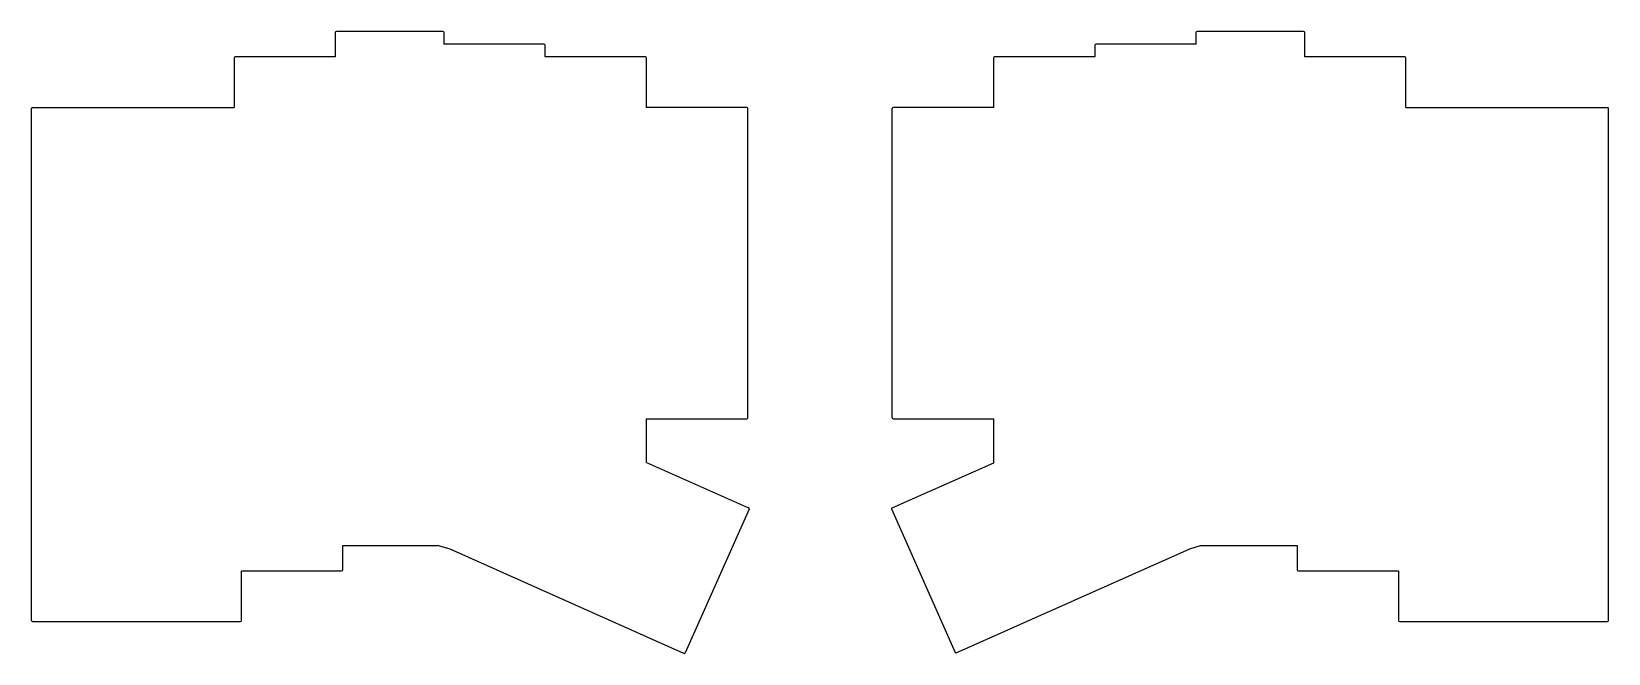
# Model space of a CAD drawing. Header units: millimetres. Extents: x 70 to 366, y -196 to -79.
import ezdxf

# ---------------------------------------------------------------- set-up
doc = ezdxf.new("R2010")
doc.units = ezdxf.units.MM

msp = doc.modelspace()

# ---------------------------------------------------------------- linework, layer by layer
at = {"linetype": 'CONTINUOUS'}
for p, q in [((126.92, -79.49), (126.92, -84.05)), ((147.18, -79.29), (127.12, -79.29)), ((147.38, -81.67), (147.38, -79.49)), ((288.85, -79.49), (288.85, -81.67)), ((309.1, -79.29), (289.05, -79.29)), ((309.3, -84.05), (309.3, -79.49)), ((166.22, -81.67), (147.38, -81.67)), ((166.43, -84.05), (166.43, -81.87)), ((269.8, -81.87), (269.8, -84.05)), ((288.85, -81.67), (270, -81.67)), ((107.88, -84.25), (107.88, -93.58)), ((126.92, -84.05), (108.08, -84.05)), ((185.28, -84.05), (166.43, -84.05)), ((185.47, -93.58), (185.47, -84.25)), ((250.75, -84.25), (250.75, -93.58)), ((269.8, -84.05), (250.95, -84.05)), ((328.15, -84.05), (309.3, -84.05)), ((328.35, -93.58), (328.35, -84.25)), ((69.78, -190.03), (69.78, -93.78)), ((69.97, -93.58), (107.88, -93.58)), ((204.32, -93.58), (185.47, -93.58)), ((204.53, -151.93), (204.53, -93.78)), ((231.7, -151.93), (231.7, -93.78)), ((250.75, -93.58), (231.9, -93.58)), ((328.35, -93.58), (366.25, -93.58)), ((366.45, -190.03), (366.45, -93.78)), ((185.47, -160.32), (185.47, -152.12)), ((185.47, -152.12), (204.32, -152.12)), ((231.9, -152.12), (250.75, -152.12)), ((250.75, -152.12), (250.75, -160.43)), ((185.47, -160.32), (204.67, -168.81)), ((250.75, -160.43), (231.6, -168.91)), ((204.77, -169.08), (192.74, -196.1)), ((231.54, -169.04), (243.57, -196.06)), ((128.32, -180.5), (128.32, -175.94)), ((128.32, -175.94), (146.15, -175.94)), ((148.53, -176.63), (146.15, -175.94)), ((192.48, -196.2), (148.53, -176.63)), ((243.71, -196.11), (287.66, -176.53)), ((287.66, -176.53), (289.72, -175.94)), ((289.72, -175.94), (307.9, -175.94)), ((307.9, -175.94), (307.9, -180.5)), ((109.28, -190.03), (109.28, -180.7)), ((109.28, -180.7), (128.12, -180.7)), ((308.1, -180.7), (326.95, -180.7)), ((326.95, -180.7), (326.95, -190.03)), ((69.97, -190.22), (109.08, -190.22)), ((327.15, -190.22), (366.25, -190.22))]:
    msp.add_line(p, q, dxfattribs=at)
for centre, radius, start, end in [((127.12, -79.49), 0.2, 90, 180), ((147.18, -79.49), 0.2, 0, 90), ((289.05, -79.49), 0.2, 90, 180), ((309.1, -79.49), 0.2, 0, 90), ((166.22, -81.87), 0.2, 0, 90), ((270, -81.87), 0.2, 90, 180), ((108.08, -84.25), 0.2, 90, 180), ((185.28, -84.25), 0.2, 0, 90), ((250.95, -84.25), 0.2, 90, 180), ((328.15, -84.25), 0.2, 0, 90), ((69.97, -93.78), 0.2, 90, 180), ((204.32, -93.78), 0.2, 0, 90), ((231.9, -93.78), 0.2, 90, 180), ((366.25, -93.78), 0.2, 0, 90), ((204.32, -151.93), 0.2, 270, 360), ((231.9, -151.93), 0.2, 180, 270), ((204.59, -169), 0.2, 336, 426.1293), ((231.64, -169), 0.1, 113.8707, 204.0001), ((128.12, -180.5), 0.2, 270, 360), ((308.1, -180.5), 0.2, 180, 270), ((69.97, -190.03), 0.2, 180, 270), ((109.08, -190.03), 0.2, 270, 360), ((327.15, -190.03), 0.2, 180, 270), ((366.25, -190.03), 0.2, 270, 360), ((192.56, -196.01), 0.2, 246, 336), ((243.67, -196.01), 0.1, 204, 294)]:
    msp.add_arc(centre, radius, start, end, dxfattribs=at)

doc.saveas('drawing.dxf')
